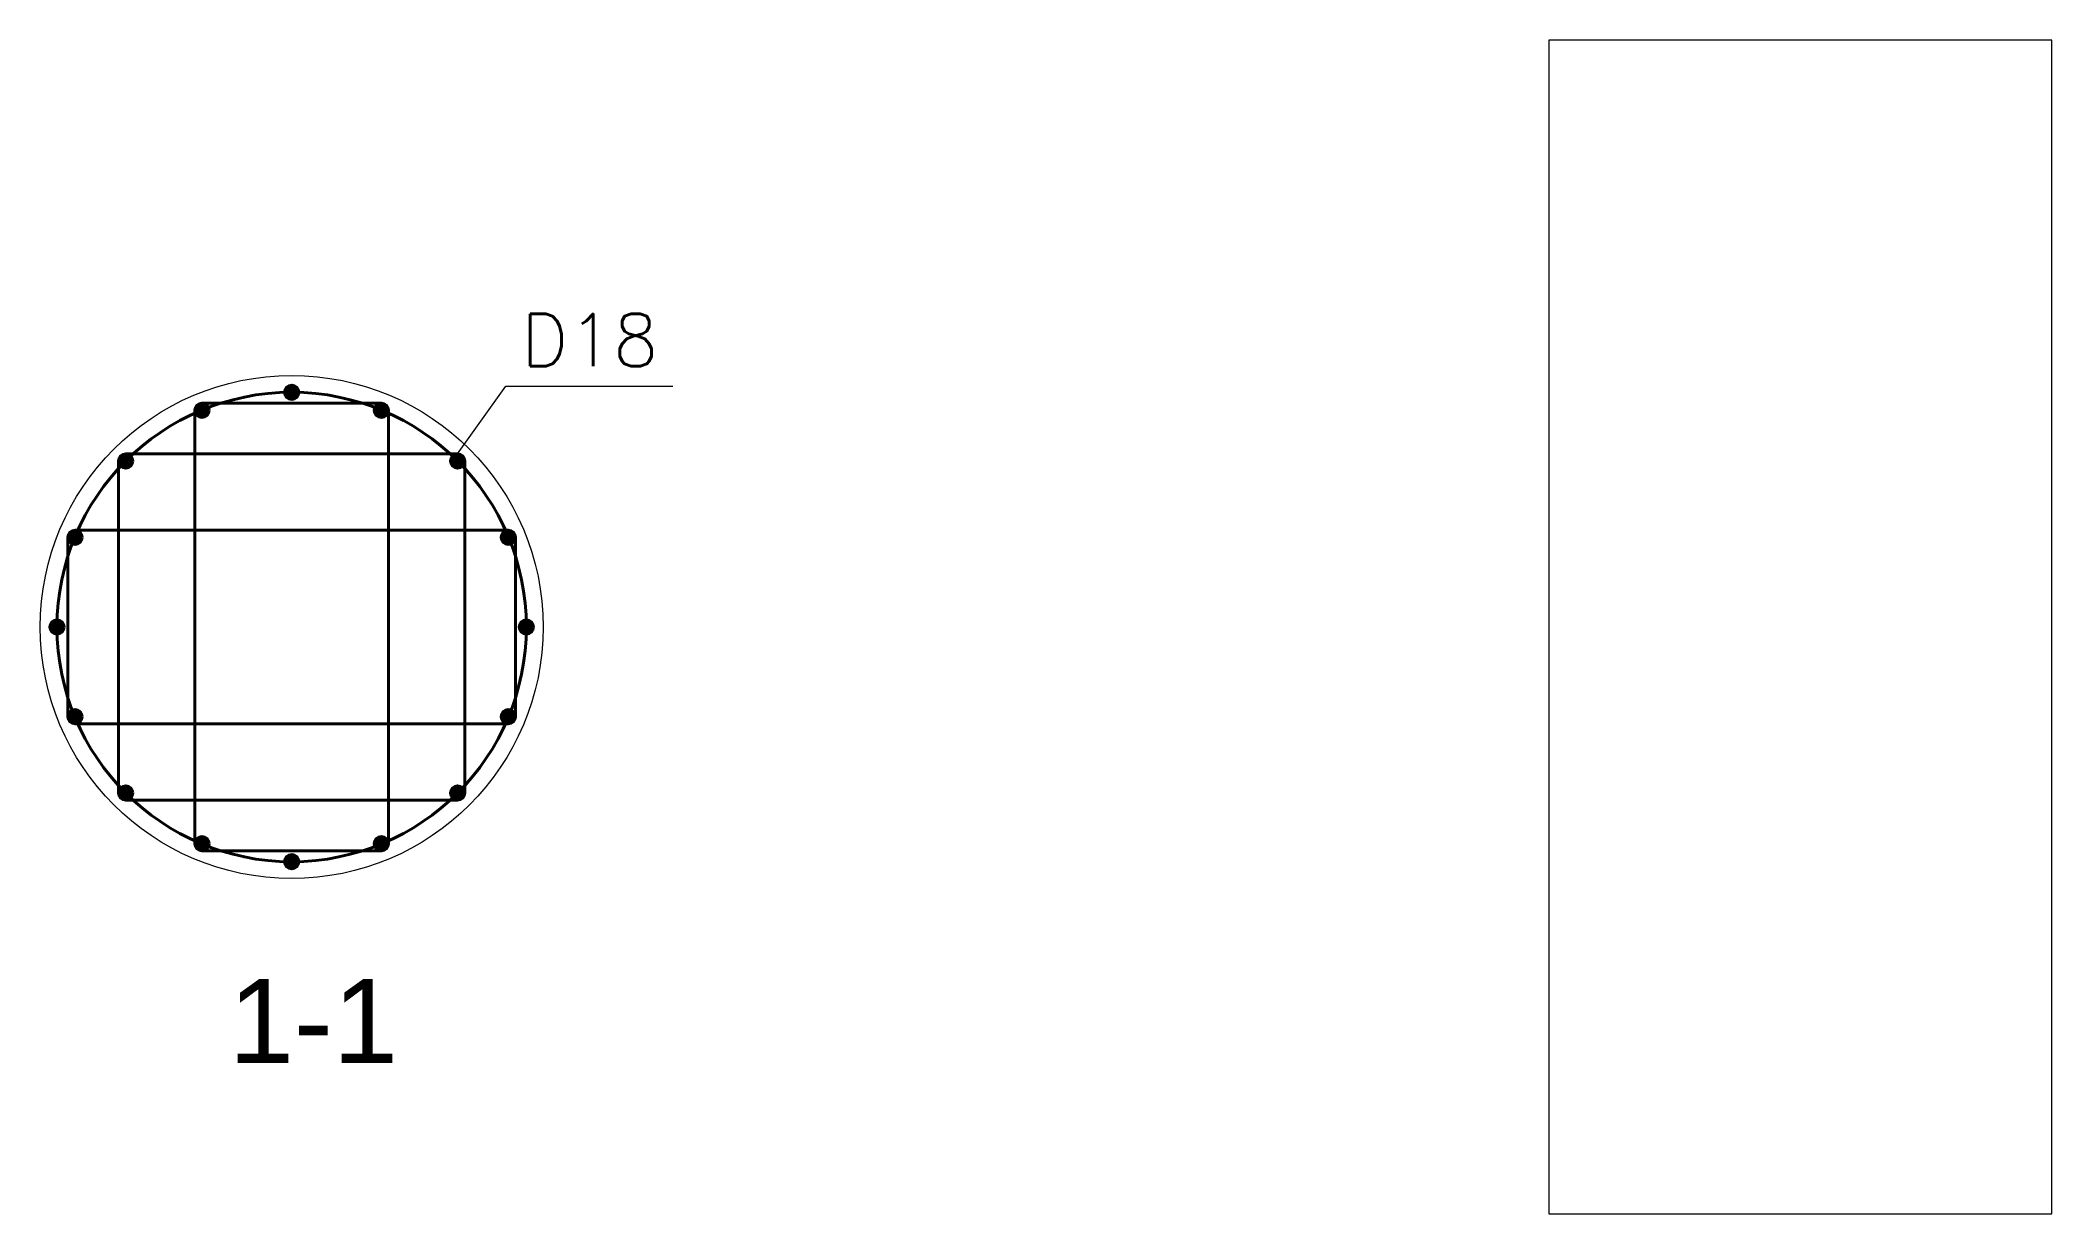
# Model space of a CAD drawing. Extents: x -600 to 4200, y -1400 to 1400.
import ezdxf
from ezdxf.enums import TextEntityAlignment as Align

# ---------------------------------------------------------------- set-up
doc = ezdxf.new("R2010")
doc.units = 0
for name, color, linetype, lineweight in [('1', 1, 'Continuous', 40), ('2', 2, 'Continuous', 20), ('3', 3, 'Continuous', 18)]:
    doc.layers.add(name, color=color, linetype=linetype, lineweight=lineweight)
doc.styles.add('ARIAL', font='.VnArial')
doc.styles.add('romans.shx', font='romans.shx')

# ---------------------------------------------------------------- blocks, each defined once
blk = doc.blocks.new('thep_doc_cot')
at = {"layer": '3'}
for p, q in [((0, 0), (115, 161.3)), ((115, 161.3), (513.2, 161.3))]:
    blk.add_line(p, q, dxfattribs=at)
at = {"layer": '3', "color": 4, "style": 'romans.shx'}
blk.add_attdef('D25', (151.7, 209.2), '', height=125, dxfattribs=at)

msp = doc.modelspace()

# ---------------------------------------------------------------- hatches: boundary and pattern name
at = {"layer": '1'}
h = msp.add_hatch(color=1, dxfattribs=at)
edge = h.paths.add_edge_path(flags=0)
edge.add_arc((0, 560), 17.1, 0, 180)
edge.add_arc((0, 560), 17.1, 180, 360)
h = msp.add_hatch(color=1, dxfattribs=at)
edge = h.paths.add_edge_path(flags=0)
edge.add_arc((-214, 517), 17.1, 0, 180)
edge.add_arc((-214, 517), 17.1, 180, 360)
h = msp.add_hatch(color=1, dxfattribs=at)
edge = h.paths.add_edge_path(flags=0)
edge.add_arc((-214, 517), 17.1, 0, 180)
edge.add_arc((-214, 517), 17.1, 180, 360)
h = msp.add_hatch(color=1, dxfattribs=at)
edge = h.paths.add_edge_path(flags=0)
edge.add_arc((214, 517), 17.1, 0, 180)
edge.add_arc((214, 517), 17.1, 180, 360)
h = msp.add_hatch(color=1, dxfattribs=at)
edge = h.paths.add_edge_path(flags=0)
edge.add_arc((214, 517), 17.1, 0, 180)
edge.add_arc((214, 517), 17.1, 180, 360)
h = msp.add_hatch(color=1, dxfattribs=at)
edge = h.paths.add_edge_path(flags=0)
edge.add_arc((-396, 396), 17.1, 0, 180)
edge.add_arc((-396, 396), 17.1, 180, 360)
h = msp.add_hatch(color=1, dxfattribs=at)
edge = h.paths.add_edge_path(flags=0)
edge.add_arc((-396, 396), 17.1, 0, 180)
edge.add_arc((-396, 396), 17.1, 180, 360)
h = msp.add_hatch(color=1, dxfattribs=at)
edge = h.paths.add_edge_path(flags=0)
edge.add_arc((396, 396), 17.1, 0, 180)
edge.add_arc((396, 396), 17.1, 180, 360)
h = msp.add_hatch(color=1, dxfattribs=at)
edge = h.paths.add_edge_path(flags=0)
edge.add_arc((396, 396), 17.1, 0, 180)
edge.add_arc((396, 396), 17.1, 180, 360)
h = msp.add_hatch(color=1, dxfattribs=at)
edge = h.paths.add_edge_path(flags=0)
edge.add_arc((-517, 214), 17.1, 0, 180)
edge.add_arc((-517, 214), 17.1, 180, 360)
h = msp.add_hatch(color=1, dxfattribs=at)
edge = h.paths.add_edge_path(flags=0)
edge.add_arc((-517, 214), 17.1, 0, 180)
edge.add_arc((-517, 214), 17.1, 180, 360)
h = msp.add_hatch(color=1, dxfattribs=at)
edge = h.paths.add_edge_path(flags=0)
edge.add_arc((517, 214), 17.1, 0, 180)
edge.add_arc((517, 214), 17.1, 180, 360)
h = msp.add_hatch(color=1, dxfattribs=at)
edge = h.paths.add_edge_path(flags=0)
edge.add_arc((517, 214), 17.1, 0, 180)
edge.add_arc((517, 214), 17.1, 180, 360)
h = msp.add_hatch(color=1, dxfattribs=at)
edge = h.paths.add_edge_path(flags=0)
edge.add_arc((-560, 0), 17.1, 0, 180)
edge.add_arc((-560, 0), 17.1, 180, 360)
h = msp.add_hatch(color=1, dxfattribs=at)
edge = h.paths.add_edge_path(flags=0)
edge.add_arc((560, 0), 17.1, 0, 180)
edge.add_arc((560, 0), 17.1, 180, 360)
h = msp.add_hatch(color=1, dxfattribs=at)
edge = h.paths.add_edge_path(flags=0)
edge.add_arc((560, 0), 17.1, 0, 180)
edge.add_arc((560, 0), 17.1, 180, 360)
h = msp.add_hatch(color=1, dxfattribs=at)
edge = h.paths.add_edge_path(flags=0)
edge.add_arc((-517, -214), 17.1, 0, 180)
edge.add_arc((-517, -214), 17.1, 180, 360)
h = msp.add_hatch(color=1, dxfattribs=at)
edge = h.paths.add_edge_path(flags=0)
edge.add_arc((-517, -214), 17.1, 0, 180)
edge.add_arc((-517, -214), 17.1, 180, 360)
h = msp.add_hatch(color=1, dxfattribs=at)
edge = h.paths.add_edge_path(flags=0)
edge.add_arc((517, -214), 17.1, 0, 180)
edge.add_arc((517, -214), 17.1, 180, 360)
h = msp.add_hatch(color=1, dxfattribs=at)
edge = h.paths.add_edge_path(flags=0)
edge.add_arc((517, -214), 17.1, 0, 180)
edge.add_arc((517, -214), 17.1, 180, 360)
h = msp.add_hatch(color=1, dxfattribs=at)
edge = h.paths.add_edge_path(flags=0)
edge.add_arc((-396, -396), 17.1, 0, 180)
edge.add_arc((-396, -396), 17.1, 180, 360)
h = msp.add_hatch(color=1, dxfattribs=at)
edge = h.paths.add_edge_path(flags=0)
edge.add_arc((-396, -396), 17.1, 0, 180)
edge.add_arc((-396, -396), 17.1, 180, 360)
h = msp.add_hatch(color=1, dxfattribs=at)
edge = h.paths.add_edge_path(flags=0)
edge.add_arc((396, -396), 17.1, 0, 180)
edge.add_arc((396, -396), 17.1, 180, 360)
h = msp.add_hatch(color=1, dxfattribs=at)
edge = h.paths.add_edge_path(flags=0)
edge.add_arc((396, -396), 17.1, 0, 180)
edge.add_arc((396, -396), 17.1, 180, 360)
h = msp.add_hatch(color=1, dxfattribs=at)
edge = h.paths.add_edge_path(flags=0)
edge.add_arc((-214, -517), 17.1, 0, 180)
edge.add_arc((-214, -517), 17.1, 180, 360)
h = msp.add_hatch(color=1, dxfattribs=at)
edge = h.paths.add_edge_path(flags=0)
edge.add_arc((-214, -517), 17.1, 0, 180)
edge.add_arc((-214, -517), 17.1, 180, 360)
h = msp.add_hatch(color=1, dxfattribs=at)
edge = h.paths.add_edge_path(flags=0)
edge.add_arc((214, -517), 17.1, 0, 180)
edge.add_arc((214, -517), 17.1, 180, 360)
h = msp.add_hatch(color=1, dxfattribs=at)
edge = h.paths.add_edge_path(flags=0)
edge.add_arc((214, -517), 17.1, 0, 180)
edge.add_arc((214, -517), 17.1, 180, 360)
h = msp.add_hatch(color=1, dxfattribs=at)
edge = h.paths.add_edge_path(flags=0)
edge.add_arc((0, -560), 17.1, 0, 180)
edge.add_arc((0, -560), 17.1, 180, 360)

# ---------------------------------------------------------------- linework, layer by layer
for p, q in [((214, 534), (-214, 534)), ((-231, 517), (-231, -517)), ((231, -517), (231, 517)), ((-413, 396), (-413, -396)), ((396, 413), (-396, 413)), ((413, -396), (413, 396)), ((-534, 214), (-534, -214)), ((517, 231), (-517, 231)), ((534, -214), (534, 214)), ((-517, -231), (517, -231)), ((-396, -413), (396, -413)), ((-214, -534), (214, -534))]:
    msp.add_line(p, q, dxfattribs=at)
for centre, radius in [((0, 560), 17.1), ((0, 0), 560), ((-214, 517), 17.1), ((-214, 517), 17.1), ((214, 517), 17.1), ((214, 517), 17.1), ((-396, 396), 17.1), ((-396, 396), 17.1), ((396, 396), 17.1), ((396, 396), 17.1), ((-517, 214), 17.1), ((-517, 214), 17.1), ((517, 214), 17.1), ((517, 214), 17.1), ((-560, 0), 17.1), ((560, 0), 17.1), ((560, 0), 17.1), ((-517, -214), 17.1), ((-517, -214), 17.1), ((517, -214), 17.1), ((517, -214), 17.1), ((-396, -396), 17.1), ((-396, -396), 17.1), ((396, -396), 17.1), ((396, -396), 17.1), ((-214, -517), 17.1), ((-214, -517), 17.1), ((214, -517), 17.1), ((214, -517), 17.1), ((0, -560), 17.1)]:
    msp.add_circle(centre, radius, dxfattribs=at)
at = {"layer": '3'}
msp.add_lwpolyline([(3000, -1400), (4200, -1400), (4200, 1400), (3000, 1400)], close=True, dxfattribs=at)
msp.add_circle((0, 0), 600, dxfattribs=at)

# ---------------------------------------------------------------- block references
msp.add_blockref('thep_doc_cot', (396, 413), dxfattribs=at).add_auto_attribs({'D25': 'D18'})

# ---------------------------------------------------------------- texts
at = {"layer": '2', "style": 'ARIAL'}
msp.add_text('1-1', height=200, dxfattribs=at).set_placement((-150, -1100), align=Align.BOTTOM_LEFT)

doc.saveas('drawing.dxf')
